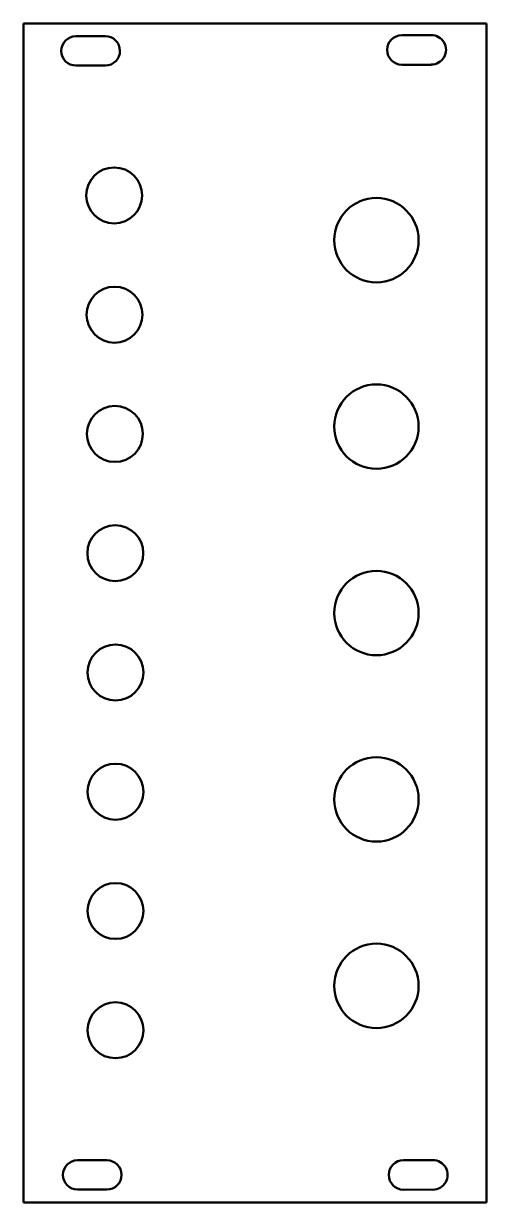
# Model space of a CAD drawing. Header units: millimetres. Extents: x 85 to 136, y 105 to 234.
import ezdxf

# ---------------------------------------------------------------- set-up
doc = ezdxf.new("R2010")
doc.units = ezdxf.units.MM
doc.layers.add('Sichtbar (ISO)', color=7, linetype='Continuous', lineweight=50)

msp = doc.modelspace()

# ---------------------------------------------------------------- linework, layer by layer
at = {"layer": 'Sichtbar (ISO)'}
for p, q in [((85.08, 233.89), (135.58, 233.89)), ((85.08, 105.39), (85.08, 233.89)), ((135.58, 233.89), (135.58, 105.39)), ((126.35, 232.62), (129.55, 232.64)), ((90.79, 232.51), (93.99, 232.52)), ((94, 229.32), (90.8, 229.31)), ((129.56, 229.41), (126.36, 229.41)), ((90.98, 109.99), (94.18, 109.99)), ((126.54, 110), (129.74, 110)), ((94.18, 106.79), (90.98, 106.79)), ((129.74, 106.78), (126.54, 106.79)), ((135.58, 105.39), (85.08, 105.39))]:
    msp.add_line(p, q, dxfattribs=at)
for centre, radius in [((94.97, 215.16), 3.05), ((123.58, 210.28), 4.6), ((95.01, 202.16), 3.05), ((123.58, 189.96), 4.6), ((95.05, 189.16), 3.05), ((95.09, 176.16), 3.05), ((123.58, 169.64), 4.6), ((95.11, 163.16), 3.05), ((95.11, 150.16), 3.05), ((123.58, 149.32), 4.6), ((95.11, 137.16), 3.05), ((123.58, 129), 4.6), ((95.11, 124.16), 3.05)]:
    msp.add_circle(centre, radius, dxfattribs=at)
for centre, radius, start, end in [((126.36, 231.02), 1.61, 90.1726, 270.0863), ((129.56, 231.03), 1.61, 270.0863, 90.2589), ((90.8, 230.91), 1.6, 90.1726, 270.1726), ((94, 230.92), 1.6, 270.1726, 90.1726), ((90.98, 108.39), 1.6, 90, 270), ((94.18, 108.39), 1.6, 270, 90), ((126.54, 108.39), 1.61, 90.0863, 270), ((129.74, 108.39), 1.61, 269.9137, 90.0863)]:
    msp.add_arc(centre, radius, start, end, dxfattribs=at)

doc.saveas('drawing.dxf')
